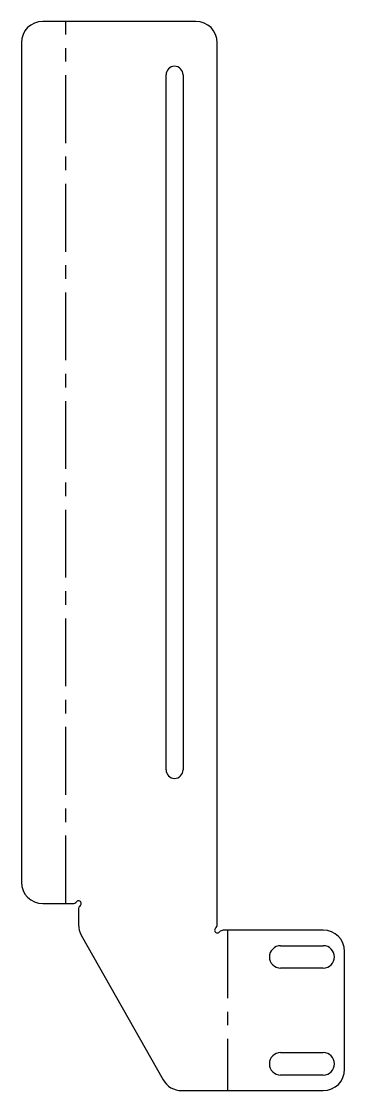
# Model space of a CAD drawing. Header units: millimetres. Extents: x -51 to 10, y -200 to 0.
import ezdxf

# ---------------------------------------------------------------- set-up
doc = ezdxf.new("R2010")
doc.units = ezdxf.units.MM
doc.linetypes.add('CENTERX2', pattern=[20.32, 12.7, -2.54, 2.54, -2.54])

msp = doc.modelspace()

# ---------------------------------------------------------------- linework, layer by layer
at = {"color": 7, "linetype": 'Continuous', "lineweight": 25}
for p, q in [((-17.96, 0), (-46.67, 0)), ((-50.67, -4), (-50.67, -161)), ((-13.96, -168.88), (-13.96, -4)), ((-23.56, -140), (-23.56, -10)), ((-20.36, -10), (-20.36, -140)), ((-46.67, -165), (-41.07, -165)), ((-39.96, -166.12), (-39.96, -168.95)), ((5.91, -170), (-12.84, -170)), ((-39.44, -170.92), (-24.1, -197.97)), ((-2.09, -172.9), (5.91, -172.9)), ((9.91, -196), (9.91, -174)), ((5.91, -177.1), (-2.09, -177.1)), ((-2.09, -192.9), (5.91, -192.9)), ((5.91, -197.1), (-2.09, -197.1)), ((-20.62, -200), (5.91, -200))]:
    msp.add_line(p, q, dxfattribs=at)
at = {"color": 7, "linetype": 'CENTERX2'}
for p, q in [((-42.31, -165), (-42.31, 0)), ((-12.04, -170), (-12.04, -200))]:
    msp.add_line(p, q, dxfattribs=at)
at = {"color": 7, "linetype": 'Continuous', "lineweight": 25}
for centre, radius, start, end in [((-46.67, -4), 4, 90, 180), ((-17.96, -4), 4, 0, 90), ((-21.96, -10), 1.6, 0, 180), ((-21.96, -140), 1.6, 180, 0), ((-46.67, -161), 4, 180, 270), ((-41.07, -164), 1, 270, 318.1897), ((-39.96, -165), 0.5, 311.8103, 138.1897), ((-38.96, -166.12), 1, 131.8103, 180), ((-35.96, -168.95), 4, 180, 209.5388), ((-13.96, -170), 0.5, 131.8103, 318.1897), ((-14.96, -168.88), 1, 311.8103, 360), ((-12.84, -171), 1, 90, 138.1897), ((5.91, -174), 4, 0, 90), ((-2.09, -175), 2.1, 90, 270), ((5.91, -175), 2.1, 270, 90), ((-2.09, -195), 2.1, 90, 270), ((5.91, -195), 2.1, 270, 90), ((5.91, -196), 4, 270, 0), ((-20.62, -196), 4, 209.5388, 270)]:
    msp.add_arc(centre, radius, start, end, dxfattribs=at)

doc.saveas('drawing.dxf')
